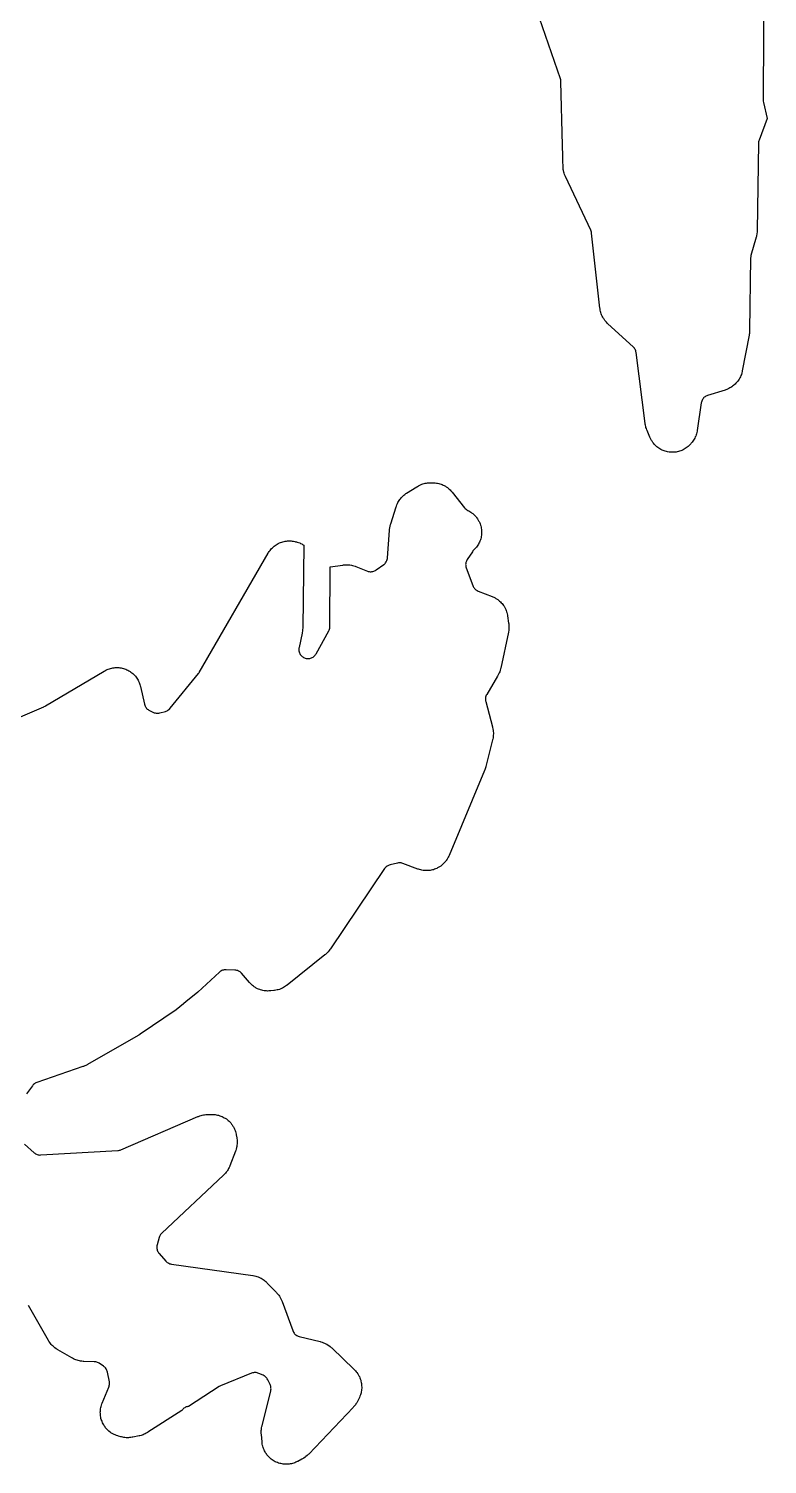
# Model space of a CAD drawing. Header units: millimetres. Extents: x 14 to 182, y 21 to 292.
# Drawn here: x 71.56 to 95.59, y 101.25 to 147.94 of the extents above; entities that cross this region are included whole.
import ezdxf

# ---------------------------------------------------------------- set-up
doc = ezdxf.new("R2010")
doc.units = ezdxf.units.MM
doc.layers.add('CUT', color=7, linetype='CONTINUOUS')

msp = doc.modelspace()

# ---------------------------------------------------------------- linework, layer by layer
at = {"layer": 'CUT'}
for points in [[(95.4762, 150.0097), (95.4553, 145.6131), (95.4573, 145.5771), (95.4636, 145.5416), (95.5904, 145.014), (95.3213, 144.3131), (95.3129, 144.288), (95.3067, 144.2623), (95.3029, 144.2362), (95.3013, 144.2098), (95.2616, 141.3801), (95.2609, 141.3603), (95.2586, 141.3208), (95.2546, 141.2815), (95.2503, 141.2521), (95.2428, 141.2133), (95.2337, 141.1748), (95.2286, 141.1557), (95.0592, 140.5619), (95.0531, 140.5362), (95.0493, 140.5101), (95.0478, 140.4838), (95.0152, 138.1279), (95.0145, 138.1081), (95.0122, 138.0686), (95.0082, 138.0292), (95.0025, 137.99), (94.9992, 137.9705), (94.7766, 136.8123), (94.7714, 136.7887), (94.7598, 136.742), (94.7457, 136.6959), (94.7332, 136.662), (94.7143, 136.6176), (94.6983, 136.5852), (94.6747, 136.5432), (94.6554, 136.5127), (94.6274, 136.4734), (94.6007, 136.4399), (94.5713, 136.4065), (94.5472, 136.3817), (94.5175, 136.3538), (94.4944, 136.3339), (94.4622, 136.3088), (94.4374, 136.2911), (94.4031, 136.269), (94.3767, 136.2537), (94.3406, 136.2348), (94.3129, 136.2218), (94.2753, 136.2063), (94.237, 136.1924), (94.2176, 136.186), (93.6481, 136.0091), (93.6194, 135.9985), (93.5919, 135.9851), (93.5659, 135.969), (93.5417, 135.9503), (93.5196, 135.9292), (93.4997, 135.906), (93.4822, 135.8808), (93.4674, 135.8541), (93.4555, 135.8259), (93.4464, 135.7967), (93.4404, 135.7667), (93.3072, 134.8716), (93.3035, 134.8499), (93.2949, 134.8069), (93.2842, 134.7643), (93.2747, 134.7328), (93.26, 134.6915), (93.2474, 134.6611), (93.2287, 134.6214), (93.2132, 134.5924), (93.1907, 134.5547), (93.1725, 134.5273), (93.1465, 134.4919), (93.1187, 134.458), (93.1044, 134.4413), (93.0938, 134.4295), (93.0783, 134.4131), (93.0465, 134.3812), (93.013, 134.3508), (92.9869, 134.3294), (92.9506, 134.3025), (92.9224, 134.2838), (92.8836, 134.2608), (92.8537, 134.245), (92.8128, 134.2259), (92.7815, 134.2132), (92.7388, 134.1983), (92.7064, 134.1888), (92.6625, 134.1783), (92.6292, 134.172), (92.5845, 134.166), (92.5508, 134.1631), (92.5057, 134.1616), (92.4719, 134.1621), (92.4268, 134.1651), (92.3932, 134.169), (92.3487, 134.1765), (92.3157, 134.1837), (92.2721, 134.1956), (92.24, 134.2062), (92.1979, 134.2224), (92.1669, 134.2361), (92.1266, 134.2564), (92.0973, 134.2732), (92.0592, 134.2975), (92.0316, 134.3171), (91.9962, 134.345), (91.9707, 134.3673), (91.9383, 134.3987), (91.9152, 134.4234), (91.886, 134.4578), (91.8655, 134.4847), (91.84, 134.522), (91.8223, 134.5508), (91.8006, 134.5904), (91.7809, 134.631), (91.7716, 134.6516), (91.6772, 134.8745), (91.6696, 134.8936), (91.6553, 134.9322), (91.6428, 134.9714), (91.6348, 135.0012), (91.6259, 135.0414), (91.6189, 135.0819), (91.6158, 135.1023), (91.3241, 137.4047), (91.3188, 137.4344), (91.3105, 137.4634), (91.2994, 137.4915), (91.2855, 137.5182), (91.269, 137.5435), (91.2501, 137.567), (91.2289, 137.5884), (90.4067, 138.3402), (90.39, 138.3562), (90.3576, 138.389), (90.3269, 138.4235), (90.3052, 138.4505), (90.2782, 138.488), (90.2594, 138.517), (90.2364, 138.5571), (90.2207, 138.5879), (90.2019, 138.6301), (90.1895, 138.6624), (90.1751, 138.7062), (90.166, 138.7396), (90.1562, 138.7848), (90.1487, 138.8303), (90.1456, 138.8532), (89.8732, 141.291), (89.8677, 141.3235), (89.8587, 141.3553), (89.8463, 141.3858), (89.0213, 143.1337), (89.0118, 143.1552), (88.994, 143.1986), (88.9785, 143.2429), (88.9687, 143.2767), (88.9579, 143.3224), (88.9516, 143.357), (88.9473, 143.39), (88.9383, 143.6982), (88.9378, 143.7169), (88.9354, 143.7981), (88.9255, 144.1388), (88.8773, 146.2184), (88.8749, 146.2493), (88.8694, 146.2798), (88.8608, 146.3096), (87.9833, 148.8428)], [(70.0678, 125.038), (72.0517, 125.8842), (72.0699, 125.8927), (72.0943, 125.9051), (72.1118, 125.9147), (74.0152, 127.0468), (74.0346, 127.0577), (74.0739, 127.0785), (74.1142, 127.0974), (74.1451, 127.11), (74.1871, 127.1248), (74.219, 127.1343), (74.2622, 127.1448), (74.2949, 127.1511), (74.339, 127.1574), (74.3722, 127.1604), (74.4166, 127.1623), (74.45, 127.162), (74.4944, 127.1595), (74.5275, 127.1559), (74.5715, 127.149), (74.6041, 127.1422), (74.6472, 127.131), (74.679, 127.121), (74.7207, 127.1056), (74.7514, 127.0925), (74.7914, 127.0731), (74.8206, 127.057), (74.8585, 127.0337), (74.886, 127.0148), (74.9214, 126.9879), (74.9469, 126.9664), (74.9794, 126.9361), (75.0027, 126.9122), (75.0321, 126.8788), (75.0529, 126.8528), (75.0788, 126.8166), (75.0969, 126.7886), (75.1192, 126.7501), (75.1345, 126.7205), (75.1528, 126.68), (75.1651, 126.6489), (75.1793, 126.6068), (75.1915, 126.564), (75.1971, 126.5425), (75.3302, 125.9677), (75.3384, 125.9387), (75.3496, 125.9107), (75.3635, 125.8839), (75.38, 125.8587), (75.399, 125.8352), (75.4202, 125.8138), (75.4435, 125.7946), (75.4686, 125.7779), (75.4952, 125.7637), (75.6182, 125.7061), (75.6461, 125.6948), (75.6749, 125.6862), (75.7044, 125.6806), (75.7343, 125.678), (75.7644, 125.6784), (75.7942, 125.6818), (75.8236, 125.6882), (76.0082, 125.738), (76.0378, 125.7476), (76.0663, 125.7603), (76.0933, 125.7759), (76.1185, 125.7942), (76.1417, 125.815), (76.1626, 125.8381), (77.0814, 126.9656), (77.0957, 126.9847), (77.1085, 127.0048), (79.3516, 130.88), (79.3633, 130.8991), (79.3877, 130.9368), (79.414, 130.9732), (79.435, 130.9994), (79.4647, 131.0331), (79.4882, 131.0571), (79.5212, 131.0876), (79.547, 131.1092), (79.5828, 131.1362), (79.6106, 131.1551), (79.6489, 131.1785), (79.6785, 131.1945), (79.719, 131.2139), (79.75, 131.2269), (79.7922, 131.2422), (79.8243, 131.2521), (79.8678, 131.2631), (79.9008, 131.2697), (79.9452, 131.2763), (79.9787, 131.2796), (80.0235, 131.2817), (80.0571, 131.2816), (80.102, 131.2793), (80.1354, 131.2759), (80.1798, 131.2691), (80.2237, 131.2601), (80.2456, 131.2551), (80.2753, 131.2475), (80.296, 131.2416), (80.3369, 131.229), (80.3772, 131.2144), (80.4068, 131.2021), (80.4455, 131.1838), (80.4739, 131.1687), (80.5107, 131.1468), (80.5141, 131.1445), (80.4771, 128.4624), (80.4763, 128.4401), (80.4735, 128.3956), (80.4684, 128.3513), (80.4612, 128.3073), (80.4571, 128.2854), (80.3566, 127.8186), (80.3518, 127.7895), (80.3499, 127.7601), (80.3509, 127.7307), (80.3547, 127.7015), (80.3614, 127.6728), (80.3709, 127.6449), (80.3831, 127.6181), (80.3979, 127.5926), (80.415, 127.5687), (80.4345, 127.5466), (80.456, 127.5265), (80.4794, 127.5086), (80.5044, 127.4931), (80.5308, 127.4801), (80.5584, 127.4697), (80.5869, 127.4621), (80.6159, 127.4574), (80.6453, 127.4555), (80.6747, 127.4565), (80.7039, 127.4604), (80.7326, 127.4671), (80.7605, 127.4766), (80.7873, 127.4888), (80.8128, 127.5035), (80.8367, 127.5207), (80.8588, 127.5402), (80.8789, 127.5617), (80.8968, 127.5851), (80.9123, 127.6101), (81.3249, 128.3554), (81.3382, 128.3826), (81.3486, 128.4109), (81.3562, 128.4401), (81.3608, 128.4699), (81.3624, 128.5001), (81.3666, 130.4383), (81.7828, 130.4977), (81.8059, 130.5004), (81.852, 130.5046), (81.8984, 130.5064), (81.9331, 130.5059), (81.9794, 130.5029), (82.0139, 130.4989), (82.0597, 130.4912), (82.0936, 130.4836), (82.1383, 130.4712), (82.1822, 130.4565), (82.2041, 130.4486), (82.5823, 130.3002), (82.6106, 130.2907), (82.6398, 130.284), (82.6695, 130.2803), (82.6994, 130.2796), (82.7293, 130.2818), (82.7587, 130.287), (82.7875, 130.2951), (82.8154, 130.3061), (82.842, 130.3197), (82.8671, 130.336), (83.1102, 130.511), (83.1331, 130.5292), (83.154, 130.5496), (83.1729, 130.5719), (83.1896, 130.5959), (83.2038, 130.6214), (83.2155, 130.6482), (83.2245, 130.676), (83.2307, 130.7045), (83.2342, 130.7335), (83.2965, 131.6238), (83.2992, 131.651), (83.3063, 131.705), (83.3166, 131.7585), (83.3302, 131.8113), (83.3378, 131.8375), (83.5169, 132.392), (83.5242, 132.413), (83.5399, 132.4544), (83.5576, 132.495), (83.5723, 132.5247), (83.5939, 132.5634), (83.6115, 132.5915), (83.6368, 132.6279), (83.657, 132.6541), (83.6858, 132.6878), (83.7085, 132.712), (83.7405, 132.7427), (83.7655, 132.7645), (83.8003, 132.7919), (83.8363, 132.8176), (83.8547, 132.8299), (84.187, 133.0425), (84.2057, 133.0538), (84.2435, 133.0755), (84.2823, 133.0953), (84.312, 133.1087), (84.3526, 133.1247), (84.3835, 133.1352), (84.4254, 133.1472), (84.4572, 133.1546), (84.5, 133.1625), (84.5324, 133.1668), (84.5758, 133.1705), (84.6193, 133.172), (84.6411, 133.1723), (84.7161, 133.1714), (84.7383, 133.1706), (84.7827, 133.1678), (84.8269, 133.1629), (84.8598, 133.1575), (84.9033, 133.1482), (84.9356, 133.1397), (84.9779, 133.1262), (85.0092, 133.1145), (85.05, 133.0968), (85.0799, 133.0821), (85.1188, 133.0605), (85.1471, 133.0429), (85.1837, 133.0175), (85.2101, 132.9972), (85.244, 132.9684), (85.2683, 132.9455), (85.2992, 132.9135), (85.3284, 132.88), (85.3426, 132.8629), (85.7429, 132.3556), (85.7647, 132.3308), (85.7892, 132.3086), (85.8159, 132.2892), (85.8447, 132.2729), (85.8795, 132.2555), (85.9078, 132.2396), (85.9448, 132.2165), (85.9716, 132.1978), (86.0062, 132.1712), (86.0311, 132.15), (86.0629, 132.1202), (86.0856, 132.0967), (86.1144, 132.0639), (86.1348, 132.0383), (86.1602, 132.0029), (86.178, 131.9755), (86.1999, 131.9378), (86.215, 131.9088), (86.2331, 131.8691), (86.2453, 131.8388), (86.2595, 131.7975), (86.2687, 131.7662), (86.2788, 131.7237), (86.2849, 131.6916), (86.2909, 131.6484), (86.2939, 131.6159), (86.2957, 131.5723), (86.2954, 131.5396), (86.293, 131.496), (86.2896, 131.4635), (86.283, 131.4204), (86.2765, 131.3884), (86.2657, 131.3461), (86.2561, 131.3149), (86.2413, 131.2739), (86.2287, 131.2437), (86.21, 131.2043), (86.1946, 131.1755), (86.1721, 131.1381), (86.1539, 131.1109), (86.128, 131.0759), (86.1073, 131.0506), (86.078, 131.0182), (86.0473, 130.9873), (86.0377, 130.9781), (86.0154, 130.9543), (85.9958, 130.9282), (85.828, 130.6774), (85.8134, 130.6532), (85.8011, 130.6277), (85.7913, 130.6012), (85.7841, 130.5739), (85.7794, 130.546), (85.7774, 130.5177), (85.7781, 130.4895), (85.7814, 130.4614), (85.7873, 130.4337), (85.7959, 130.4068), (86.0096, 129.8273), (86.0206, 129.8014), (86.0339, 129.7766), (86.0496, 129.7532), (86.0673, 129.7314), (86.087, 129.7113), (86.1085, 129.6931), (86.1316, 129.677), (86.1561, 129.6632), (86.1819, 129.6517), (86.6366, 129.474), (86.6563, 129.4657), (86.6954, 129.4483), (86.7336, 129.429), (86.7615, 129.4131), (86.7977, 129.3903), (86.824, 129.3719), (86.8579, 129.3457), (86.8823, 129.3249), (86.9135, 129.2956), (86.9359, 129.2726), (86.9642, 129.2404), (86.9842, 129.2154), (87.0093, 129.1807), (87.0269, 129.1539), (87.0486, 129.117), (87.0635, 129.0886), (87.0816, 129.0498), (87.0938, 129.0201), (87.1081, 128.9797), (87.1174, 128.949), (87.1278, 128.9075), (87.1363, 128.8655), (87.14, 128.8444), (87.1754, 128.6116), (87.178, 128.5915), (87.1823, 128.5511), (87.1848, 128.5106), (87.1852, 128.4802), (87.184, 128.4396), (87.1818, 128.4093), (87.1769, 128.3689), (87.1702, 128.3289), (87.1664, 128.309), (86.9179, 127.1438), (86.9122, 127.12), (86.8995, 127.073), (86.8842, 127.0266), (86.8709, 126.9926), (86.8506, 126.9482), (86.8281, 126.905), (86.8162, 126.8837), (86.4616, 126.2863), (86.4477, 126.2599), (86.4364, 126.2322), (86.428, 126.2035), (86.4224, 126.1742), (86.4198, 126.1444), (86.4202, 126.1145), (86.4236, 126.0849), (86.4298, 126.0557), (86.6498, 125.2332), (86.6552, 125.211), (86.6647, 125.1663), (86.672, 125.1212), (86.6757, 125.0871), (86.6784, 125.0415), (86.6786, 125.0072), (86.6767, 124.9616), (86.6734, 124.9275), (86.6668, 124.8822), (86.6579, 124.8374), (86.6529, 124.8151), (86.4338, 123.9459), (86.4294, 123.9298), (86.42, 123.8977), (86.4095, 123.866), (86.3978, 123.8346), (86.3916, 123.8191), (85.2357, 121.0514), (85.2269, 121.0317), (85.2085, 120.9927), (85.1881, 120.9547), (85.1715, 120.927), (85.1476, 120.8911), (85.1284, 120.8651), (85.1012, 120.8316), (85.0796, 120.8076), (85.0493, 120.7769), (85.0256, 120.755), (84.9925, 120.7274), (84.9667, 120.7079), (84.9311, 120.6836), (84.9036, 120.6666), (84.8658, 120.6458), (84.8368, 120.6316), (84.7972, 120.6145), (84.767, 120.6031), (84.726, 120.5898), (84.6948, 120.5814), (84.6527, 120.5721), (84.6208, 120.5667), (84.578, 120.5615), (84.5458, 120.5592), (84.5027, 120.5581), (84.4704, 120.5589), (84.4274, 120.562), (84.3953, 120.5658), (84.3528, 120.573), (84.3212, 120.5799), (84.2796, 120.5911), (84.2385, 120.6043), (84.2181, 120.6114), (83.7342, 120.793), (83.7061, 120.8019), (83.6774, 120.8081), (83.6481, 120.8115), (83.6187, 120.8119), (83.5893, 120.8095), (83.5604, 120.8042), (83.3205, 120.748), (83.2936, 120.7404), (83.2675, 120.7303), (83.2425, 120.7178), (83.2187, 120.703), (83.1965, 120.6861), (83.1759, 120.6671), (83.1571, 120.6464), (83.1404, 120.6239), (81.3748, 118.0121), (81.3616, 117.9937), (81.3344, 117.9575), (81.3054, 117.9227), (81.2824, 117.8978), (81.2501, 117.8661), (81.2162, 117.8361), (81.1988, 117.8215), (79.966, 116.8363), (79.9492, 116.8235), (79.9149, 116.7986), (79.8794, 116.7754), (79.8521, 116.7592), (79.8146, 116.7395), (79.7859, 116.726), (79.7467, 116.7098), (79.7168, 116.6991), (79.6763, 116.6867), (79.6455, 116.6788), (79.604, 116.6702), (79.5622, 116.6637), (79.5412, 116.6609), (79.4399, 116.6498), (79.4182, 116.648), (79.3749, 116.6453), (79.3314, 116.6448), (79.2988, 116.646), (79.2555, 116.6496), (79.2232, 116.6539), (79.1805, 116.6618), (79.1487, 116.6692), (79.1069, 116.6811), (79.0761, 116.6915), (79.0356, 116.7074), (79.0059, 116.7208), (78.9672, 116.7405), (78.9389, 116.7567), (78.9022, 116.7801), (78.8757, 116.7989), (78.8414, 116.8257), (78.8168, 116.847), (78.7853, 116.877), (78.7553, 116.9085), (78.7407, 116.9246), (78.4842, 117.2212), (78.4631, 117.2433), (78.4398, 117.2631), (78.4147, 117.2804), (78.3879, 117.2951), (78.3597, 117.3069), (78.3305, 117.3159), (78.3006, 117.3218), (78.2701, 117.3247), (77.9852, 117.3369), (77.9556, 117.3367), (77.9262, 117.3336), (77.8973, 117.3277), (77.8691, 117.3189), (77.8419, 117.3073), (77.8159, 117.2932), (77.7915, 117.2765), (77.7688, 117.2576), (77.0617, 116.6044), (76.6713, 116.2885), (76.6097, 116.2386), (76.6, 116.2307), (76.3555, 116.0328), (75.1905, 115.2429), (75.1765, 115.2338), (75.1411, 115.2116), (75.1267, 115.203), (73.4801, 114.2568), (73.4613, 114.2466), (73.4233, 114.2271), (73.3843, 114.2094), (73.3446, 114.1936), (73.3246, 114.1862), (71.827, 113.6709), (71.7985, 113.6594), (71.7714, 113.6451), (71.7458, 113.6281), (71.7221, 113.6085), (71.7005, 113.5866), (71.6813, 113.5627), (71.4943, 113.3034)], [(71.4272, 111.6629), (71.7387, 111.3869), (71.7616, 111.3686), (71.7862, 111.3525), (71.8122, 111.339), (71.8394, 111.328), (71.8676, 111.3198), (71.8964, 111.3143), (71.9256, 111.3117), (71.955, 111.312), (74.4594, 111.4568), (74.4854, 111.4594), (74.5111, 111.4643), (74.5362, 111.4714), (74.5607, 111.4807), (77.0681, 112.5594), (77.0886, 112.5676), (77.1298, 112.583), (77.1717, 112.5963), (77.2036, 112.6048), (77.2467, 112.614), (77.2792, 112.6193), (77.323, 112.6242), (77.3669, 112.627), (77.3889, 112.6279), (77.5128, 112.6297), (77.5355, 112.6295), (77.5808, 112.6279), (77.626, 112.624), (77.6597, 112.6193), (77.7042, 112.6109), (77.7373, 112.6029), (77.7808, 112.59), (77.8128, 112.5787), (77.8548, 112.5616), (77.8856, 112.5471), (77.9256, 112.5258), (77.9547, 112.5083), (77.9924, 112.483), (78.0196, 112.4627), (78.0546, 112.4338), (78.0796, 112.4109), (78.1115, 112.3786), (78.1341, 112.3532), (78.1626, 112.3179), (78.1825, 112.2903), (78.2072, 112.2523), (78.2243, 112.2229), (78.2451, 112.1826), (78.2591, 112.1517), (78.2757, 112.1095), (78.2866, 112.0773), (78.2989, 112.0336), (78.3089, 111.9894), (78.3134, 111.9671), (78.3297, 111.8742), (78.3332, 111.8503), (78.339, 111.8023), (78.3422, 111.7541), (78.3426, 111.7179), (78.3406, 111.6697), (78.3372, 111.6336), (78.33, 111.5859), (78.3227, 111.5504), (78.3105, 111.5037), (78.2957, 111.4577), (78.2877, 111.4349), (78.1081, 110.9632), (78.1004, 110.9442), (78.0841, 110.9067), (78.0662, 110.87), (78.0515, 110.8431), (78.0303, 110.8081), (78.0132, 110.7827), (77.9889, 110.7498), (77.9695, 110.726), (77.9423, 110.6954), (77.9138, 110.6662), (77.8992, 110.6519), (75.8914, 108.7727), (75.8721, 108.7529), (75.8547, 108.7314), (75.8393, 108.7083), (75.8261, 108.684), (75.8153, 108.6585), (75.8068, 108.6321), (75.7406, 108.3877), (75.7343, 108.3586), (75.7308, 108.3291), (75.7303, 108.2994), (75.7328, 108.2698), (75.7381, 108.2406), (75.7464, 108.212), (75.7574, 108.1844), (75.7711, 108.158), (75.7873, 108.1331), (75.8059, 108.11), (76.0268, 107.8614), (76.048, 107.8399), (76.0712, 107.8206), (76.0963, 107.8037), (76.1229, 107.7895), (76.1508, 107.7779), (76.1797, 107.7693), (76.2093, 107.7636), (78.8482, 107.3928), (78.8693, 107.3894), (78.9114, 107.3814), (78.953, 107.3714), (78.9838, 107.3625), (79.0243, 107.3486), (79.0541, 107.3368), (79.0931, 107.3192), (79.1217, 107.3046), (79.1588, 107.2833), (79.1858, 107.266), (79.2208, 107.2413), (79.2461, 107.2216), (79.2785, 107.1937), (79.3096, 107.1642), (79.3248, 107.1492), (79.6216, 106.84), (79.6373, 106.8228), (79.6677, 106.7876), (79.6963, 106.7508), (79.7163, 106.7222), (79.741, 106.6827), (79.7579, 106.6522), (79.7783, 106.6103), (79.7965, 106.5675), (79.8051, 106.5458), (80.1509, 105.6005), (80.1623, 105.5735), (80.1763, 105.5477), (80.1928, 105.5235), (80.2115, 105.5009), (80.2323, 105.4803), (80.2551, 105.4618), (80.2796, 105.4456), (80.3055, 105.4319), (80.3327, 105.4208), (80.3608, 105.4123), (81.0447, 105.2435), (81.0674, 105.2373), (81.1123, 105.2237), (81.1565, 105.2078), (81.1889, 105.1941), (81.2312, 105.1736), (81.262, 105.1567), (81.3019, 105.1319), (81.3308, 105.1119), (81.3679, 105.0831), (81.4034, 105.0524), (81.4208, 105.0366), (82.1456, 104.342), (82.161, 104.3265), (82.1911, 104.2947), (82.2195, 104.2616), (82.2396, 104.2357), (82.2648, 104.2), (82.2823, 104.1723), (82.3038, 104.1342), (82.3185, 104.105), (82.3363, 104.065), (82.3481, 104.0345), (82.3619, 103.993), (82.3707, 103.9615), (82.3803, 103.9189), (82.386, 103.8866), (82.3916, 103.8432), (82.3941, 103.8106), (82.3954, 103.7669), (82.3947, 103.7342), (82.3918, 103.6906), (82.3879, 103.658), (82.3808, 103.6149), (82.3738, 103.5829), (82.3625, 103.5407), (82.3524, 103.5095), (82.3371, 103.4686), (82.3197, 103.4285), (82.3105, 103.4087), (82.266, 103.318), (82.2554, 103.2977), (82.2332, 103.2578), (82.209, 103.2191), (82.1894, 103.1911), (82.1614, 103.155), (82.1316, 103.1204), (82.1163, 103.1035), (80.6714, 101.5878), (80.6542, 101.5707), (80.6189, 101.5375), (80.5819, 101.5062), (80.553, 101.4843), (80.5128, 101.4572), (80.4713, 101.4323), (80.4502, 101.4204), (80.3165, 101.3498), (80.2967, 101.3399), (80.2567, 101.3212), (80.2158, 101.3045), (80.1845, 101.2935), (80.1422, 101.2809), (80.11, 101.273), (80.0667, 101.2646), (80.0339, 101.2599), (79.9899, 101.2558), (79.9568, 101.2544), (79.9127, 101.2546), (79.8796, 101.2564), (79.8357, 101.261), (79.8029, 101.266), (79.7596, 101.2748), (79.7276, 101.283), (79.6854, 101.2961), (79.6543, 101.3074), (79.6135, 101.3246), (79.5837, 101.3389), (79.5448, 101.3599), (79.5165, 101.3771), (79.4799, 101.4018), (79.4535, 101.4217), (79.4195, 101.4499), (79.3951, 101.4723), (79.364, 101.5037), (79.3419, 101.5284), (79.3141, 101.5627), (79.2945, 101.5894), (79.2702, 101.6263), (79.2533, 101.6548), (79.2327, 101.6939), (79.2188, 101.7239), (79.2021, 101.7648), (79.1911, 101.796), (79.1786, 101.8384), (79.1707, 101.8706), (79.1624, 101.9139), (79.1562, 101.9577), (79.1536, 101.9796), (79.1312, 102.2225), (79.1296, 102.2476), (79.1278, 102.298), (79.1288, 102.3484), (79.1317, 102.386), (79.1384, 102.436), (79.1478, 102.4855), (79.1532, 102.5101), (79.4359, 103.6436), (79.4417, 103.6729), (79.4446, 103.7028), (79.4444, 103.7327), (79.4413, 103.7625), (79.4352, 103.7918), (79.4262, 103.8204), (79.4144, 103.848), (79.3375, 104.0051), (79.3231, 104.0312), (79.3062, 104.0557), (79.2869, 104.0785), (79.2654, 104.0992), (79.242, 104.1177), (79.2169, 104.1338), (79.1903, 104.1473), (79.0496, 104.21), (79.0214, 104.2209), (78.9923, 104.229), (78.9625, 104.234), (78.9323, 104.236), (78.9021, 104.235), (78.8722, 104.231), (78.8428, 104.2239), (78.8143, 104.2139), (77.8066, 103.8039), (77.7817, 103.7924), (77.7579, 103.7786), (76.7553, 103.1364), (76.743, 103.1346), (76.7152, 103.128), (76.6881, 103.1187), (76.6621, 103.1069), (76.6373, 103.0926), (76.614, 103.0761), (76.5924, 103.0574), (76.5726, 103.0367), (76.5549, 103.0143), (76.5467, 103.0028), (75.4411, 102.2945), (75.4235, 102.2838), (75.3879, 102.2633), (75.3514, 102.2444), (75.3234, 102.2314), (75.2854, 102.2159), (75.2563, 102.2056), (75.217, 102.1936), (75.1771, 102.1835), (75.1571, 102.1789), (74.9484, 102.1357), (74.9274, 102.1319), (74.8851, 102.1252), (74.8426, 102.1205), (74.8106, 102.1186), (74.7677, 102.118), (74.7357, 102.1191), (74.693, 102.1226), (74.6612, 102.1267), (74.6191, 102.1342), (74.5774, 102.1438), (74.5566, 102.149), (74.478, 102.1709), (74.4567, 102.1775), (74.4144, 102.1915), (74.3728, 102.2077), (74.3423, 102.2214), (74.3026, 102.2416), (74.2736, 102.2582), (74.236, 102.2822), (74.2088, 102.3016), (74.1738, 102.3293), (74.1486, 102.3513), (74.1165, 102.3823), (74.0937, 102.4066), (74.0648, 102.4406), (74.0445, 102.4672), (74.0191, 102.5039), (74.0015, 102.5323), (73.9799, 102.5713), (73.9652, 102.6013), (73.9476, 102.6423), (73.9359, 102.6736), (73.9224, 102.7161), (73.9139, 102.7484), (73.9047, 102.7921), (73.8995, 102.8251), (73.8946, 102.8694), (73.8927, 102.9028), (73.8922, 102.9474), (73.8936, 102.9808), (73.8976, 103.0252), (73.9022, 103.0583), (73.9106, 103.1021), (73.9185, 103.1346), (73.9312, 103.1773), (73.9459, 103.2194), (73.9539, 103.2403), (74.1683, 103.766), (74.1779, 103.7932), (74.1849, 103.8212), (74.1891, 103.8497), (74.1905, 103.8786), (74.1892, 103.9074), (74.1852, 103.9359), (74.1244, 104.2524), (74.1173, 104.2813), (74.1074, 104.3094), (74.0948, 104.3364), (74.0795, 104.362), (74.0618, 104.3859), (74.0418, 104.408), (74.0197, 104.428), (73.9958, 104.4457), (73.8524, 104.5409), (73.8285, 104.5552), (73.8034, 104.5673), (73.7772, 104.577), (73.7503, 104.5842), (73.7228, 104.5888), (73.695, 104.5909), (73.3571, 104.6006), (73.3348, 104.6018), (73.2904, 104.6053), (73.2462, 104.611), (73.2133, 104.6169), (73.1699, 104.6269), (73.1378, 104.636), (73.0956, 104.6503), (73.0645, 104.6626), (73.0239, 104.681), (72.9843, 104.7013), (72.9647, 104.712), (72.5146, 104.9723), (72.4945, 104.9846), (72.4549, 105.0104), (72.4167, 105.0382), (72.3893, 105.0605), (72.3542, 105.0921), (72.3292, 105.1172), (72.2977, 105.1524), (72.2754, 105.1799), (72.2478, 105.2182), (72.2221, 105.2578), (72.2098, 105.278), (71.5581, 106.4128)]]:
    msp.add_lwpolyline(points, dxfattribs=at)

doc.saveas('drawing.dxf')
